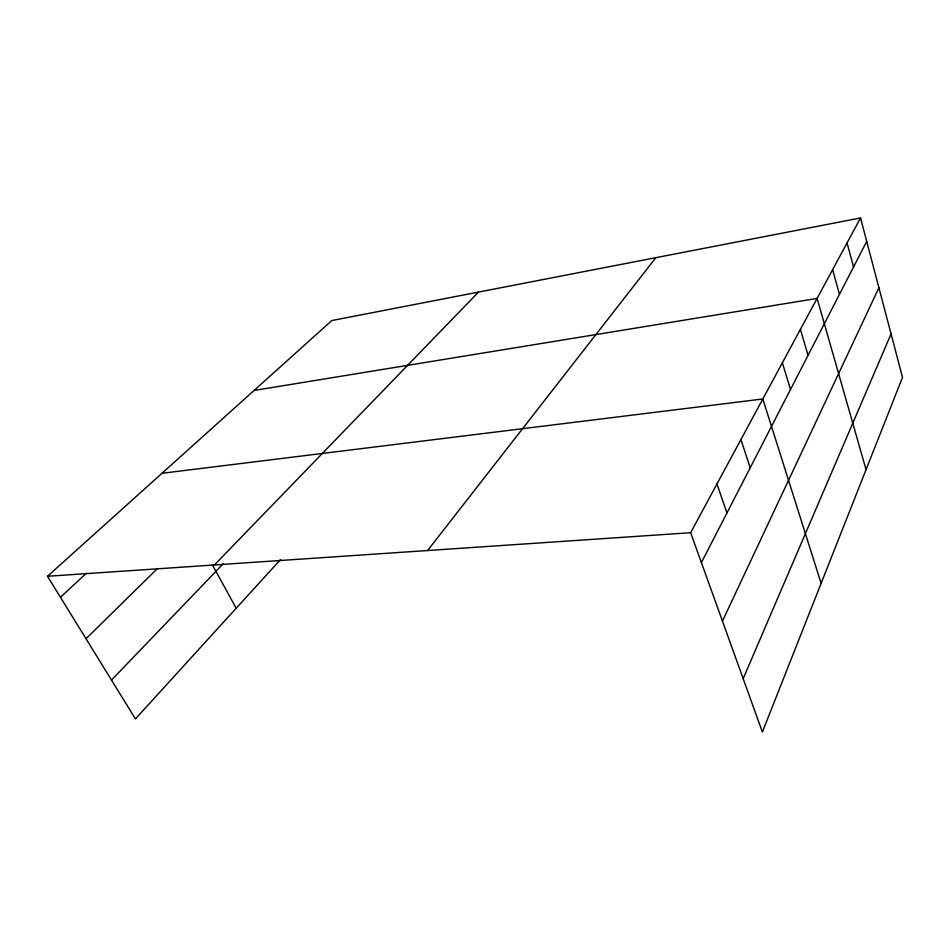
<?xml version="1.0" encoding="UTF-8"?>
<svg xmlns="http://www.w3.org/2000/svg" width="950" height="950" viewBox="0 0 950 950"><rect width="100%" height="100%" fill="white"/><g stroke="black" fill="none" stroke-linecap="round" stroke-linejoin="round"><path stroke-width="1.43" d="M743.173 678.656L891.064 333.937M722.451 621.11L878.904 287.731M701.397 562.626L866.709 241.407M860.534 217.954L902.5 377.376L762.387 732.046L690.638 532.712L860.534 217.954L331.787 320.554L47.5 576.27L135.434 718.913L280.582 559.526M427.595 550.537L655.844 257.664M111.494 680.081L223.119 563.872M214.427 564.965L478.503 292.077M86.011 638.744L157.498 568.492M60.444 597.277L86.391 573.23M254.066 390.462L817.107 298.419L866.056 469.633M161.999 473.29L762.826 398.976L821.121 583.383M47.5 576.27L690.638 532.712M212.456 565.048L236.206 608.261M716.953 483.954L726.94 513.012M740.917 439.565L750.203 467.792M782.361 362.781L790.507 389.476M800.399 329.365L808.07 355.359M832.616 269.681L839.467 294.346M847.056 242.927L853.551 266.974"/></g></svg>
